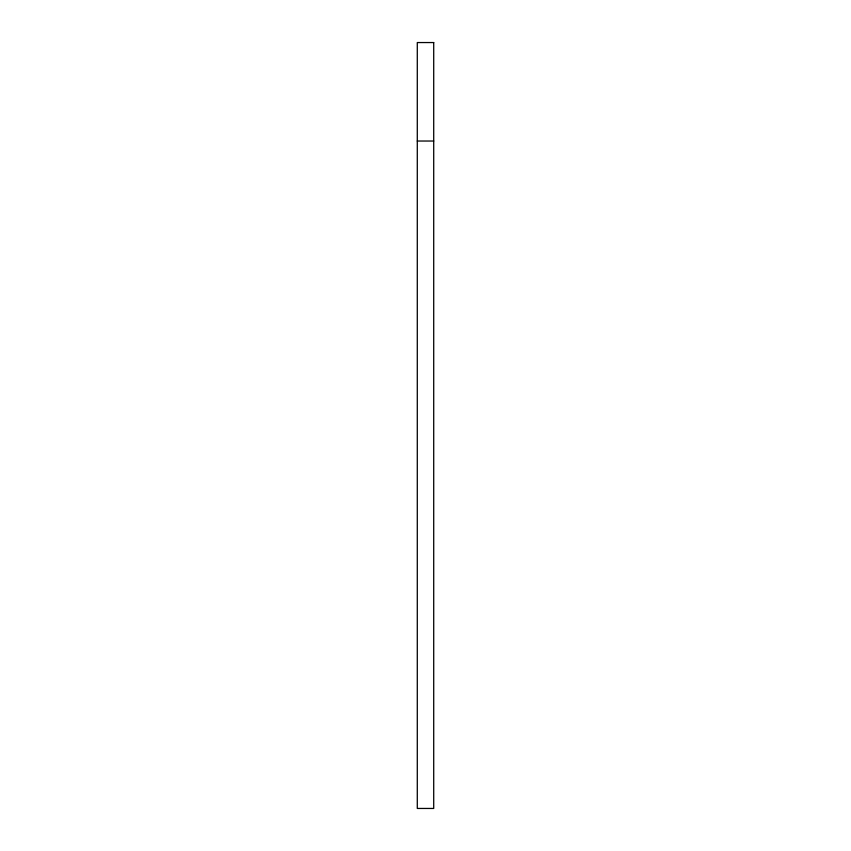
<?xml version="1.0" encoding="UTF-8"?>
<svg xmlns="http://www.w3.org/2000/svg" width="851" height="851" viewBox="0 0 851 851"><rect width="100%" height="100%" fill="white"/><g stroke="black" fill="none" stroke-linecap="round" stroke-linejoin="round"><path stroke-width="1.28" d="M417.288 141.032L433.712 141.032M433.712 42.55L417.288 42.55L417.288 808.45L433.712 808.45L433.712 42.55"/></g></svg>
